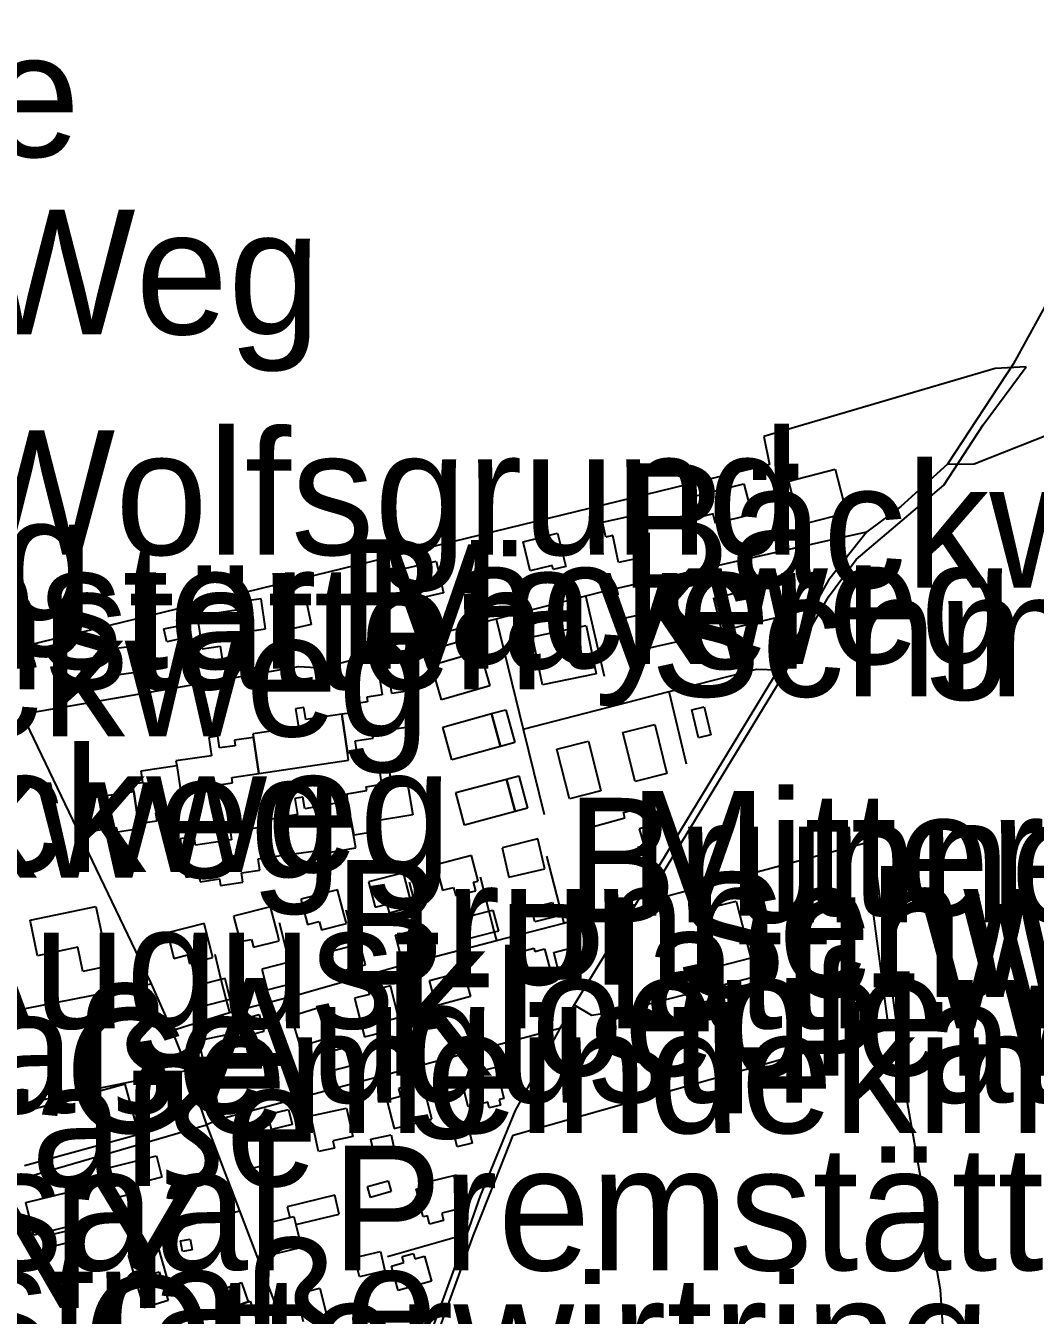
# Model space of a CAD drawing. Extents: x -3657 to 4700, y -7332 to 8131.
# Drawn here: x -2582.2 to -2230.3, y -1825.9 to -1376.3 of the extents above; entities that cross this region are included whole.
import ezdxf

# ---------------------------------------------------------------- set-up
doc = ezdxf.new("R2010")
doc.units = 0
for name, color, linetype in [('OSM_BUILDING_APARTMENTS', 9, 'CONTINUOUS'), ('OSM_BUILDING_GARAGE', 9, 'CONTINUOUS'), ('OSM_BUILDING_HOUSE', 9, 'CONTINUOUS'), ('OSM_BUILDING_HUT', 9, 'CONTINUOUS'), ('OSM_BUILDING_KINDERGARTEN', 9, 'CONTINUOUS'), ('OSM_BUILDING_RESIDENTIAL', 9, 'CONTINUOUS'), ('OSM_BUILDING_YES', 9, 'CONTINUOUS'), ('OSM_HIGHWAY_RESIDENTIAL', 8, 'CONTINUOUS'), ('OSM_HIGHWAY_SERVICE', 8, 'CONTINUOUS'), ('OSM_HIGHWAY_TRACK', 8, 'CONTINUOUS'), ('OSM_HIGHWAY_UNCLASSIFIED', 8, 'CONTINUOUS'), ('OSM_LABELS', 8, 'CONTINUOUS'), ('OSM_LANDUSE_FARMLAND', 3, 'CONTINUOUS'), ('OSM_LEISURE_SWIMMING_POOL', 3, 'CONTINUOUS')]:
    doc.layers.add(name, color=color, linetype=linetype)

msp = doc.modelspace()

# ---------------------------------------------------------------- linework, layer by layer
at = {"layer": 'OSM_BUILDING_APARTMENTS'}
for p, q in [((-2458.925379, -1635.249938), (-2455.777827, -1634.727321)), ((-2458.022828, -1640.765206), (-2458.925379, -1635.249938)), ((-2455.777827, -1634.727321), (-2454.996628, -1639.453106)), ((-2463.498809, -1641.665885), (-2458.022828, -1640.765206)), ((-2454.996628, -1639.453106), (-2449.459971, -1638.541307)), ((-2449.459971, -1638.541307), (-2447.328737, -1651.41768)), ((-2485.675774, -1645.246362), (-2488.459271, -1645.746739)), ((-2488.459271, -1645.746739), (-2487.480876, -1651.262007)), ((-2484.962835, -1649.304976), (-2485.675774, -1645.246362)), ((-2470.112459, -1644.134412), (-2463.27886, -1643.000224)), ((-2470.082122, -1646.658537), (-2470.112459, -1644.134412)), ((-2463.27886, -1643.000224), (-2463.498809, -1641.665885)), ((-2470.082122, -1646.658537), (-2484.962835, -1649.304976)), ((-2467.753692, -1658.467438), (-2470.082122, -1646.658537)), ((-2467.200026, -1662.926355), (-2470.082122, -1646.658537)), ((-2500.586825, -1653.597101), (-2500.639916, -1655.898836)), ((-2487.480876, -1651.262007), (-2500.586825, -1653.597101)), ((-2447.328737, -1651.41768), (-2460.578792, -1653.60822)), ((-2460.578792, -1653.60822), (-2459.987204, -1657.188697)), ((-2523.446392, -1659.034532), (-2528.345954, -1659.757299)), ((-2523.014077, -1661.970079), (-2523.446392, -1659.034532)), ((-2508.967655, -1655.620848), (-2511.121642, -1655.943313)), ((-2511.121642, -1655.943313), (-2510.499716, -1660.113123)), ((-2508.747706, -1657.11086), (-2508.967655, -1655.620848)), ((-2500.639916, -1655.898836), (-2508.747706, -1657.11086)), ((-2500.639916, -1655.898836), (-2499.077517, -1666.440115)), ((-2499.077517, -1666.440115), (-2500.639916, -1655.898836)), ((-2459.987204, -1657.188697), (-2467.753692, -1658.467438)), ((-2528.345954, -1659.757299), (-2526.358825, -1673.12293)), ((-2510.499716, -1660.113123), (-2523.014077, -1661.970079)), ((-2499.077517, -1666.440115), (-2477.590738, -1663.47121)), ((-2477.590738, -1663.47121), (-2477.370789, -1664.738832)), ((-2477.370789, -1664.738832), (-2467.200026, -1662.926355)), ((-2501.201167, -1666.76258), (-2499.077517, -1666.440115)), ((-2500.617163, -1670.69888), (-2501.201167, -1666.76258)), ((-2526.358825, -1673.12293), (-2521.77781, -1672.433521)), ((-2521.77781, -1672.433521), (-2521.43651, -1674.746376)), ((-2507.00328, -1671.644037), (-2500.617163, -1670.69888)), ((-2506.517874, -1674.902048), (-2507.00328, -1671.644037)), ((-2521.43651, -1674.746376), (-2514.716677, -1673.745621)), ((-2514.716677, -1673.745621), (-2514.367792, -1676.069595)), ((-2514.367792, -1676.069595), (-2506.517874, -1674.902048))]:
    msp.add_line(p, q, dxfattribs=at)
at = {"layer": 'OSM_BUILDING_GARAGE'}
for p, q in [((-2373.842891, -1650.628196), (-2364.953903, -1648.159669)), ((-2364.953903, -1648.159669), (-2363.088125, -1654.886962)), ((-2387.161205, -1656.276898), (-2373.342317, -1652.451793)), ((-2373.342317, -1652.451793), (-2373.842891, -1650.628196)), ((-2384.301864, -1666.595787), (-2387.161205, -1656.276898)), ((-2363.088125, -1654.886962), (-2368.321403, -1656.343615)), ((-2368.321403, -1656.343615), (-2366.68316, -1662.259185)), ((-2366.68316, -1662.259185), (-2368.806809, -1662.837399)), ((-2368.806809, -1662.837399), (-2368.397248, -1664.305172)), ((-2377.710967, -1664.772191), (-2384.301864, -1666.595787)), ((-2377.17247, -1666.740341), (-2377.710967, -1664.772191)), ((-2368.397248, -1664.305172), (-2377.17247, -1666.740341)), ((-2429.884476, -1687.389239), (-2420.752785, -1685.065265)), ((-2420.752785, -1685.065265), (-2419.342075, -1684.709441)), ((-2419.342075, -1684.709441), (-2417.430791, -1691.948231)), ((-2405.909994, -1683.875479), (-2398.530313, -1682.040763)), ((-2404.711649, -1688.701339), (-2405.909994, -1683.875479)), ((-2398.530313, -1682.040763), (-2397.331968, -1686.855503)), ((-2427.973192, -1694.628028), (-2429.884476, -1687.389239)), ((-2397.331968, -1686.855503), (-2404.711649, -1688.701339)), ((-2453.358384, -1693.371526), (-2445.675325, -1691.381137)), ((-2451.485022, -1700.632555), (-2453.358384, -1693.371526)), ((-2445.675325, -1691.381137), (-2443.801963, -1698.642165)), ((-2418.894592, -1692.326293), (-2427.973192, -1694.628028)), ((-2417.430791, -1691.948231), (-2418.894592, -1692.326293)), ((-2467.655094, -1696.963122), (-2476.30138, -1699.242618)), ((-2476.30138, -1699.242618), (-2474.39768, -1706.492527)), ((-2465.713472, -1696.462745), (-2467.655094, -1696.963122)), ((-2463.809772, -1703.712654), (-2465.713472, -1696.462745)), ((-2443.801963, -1698.642165), (-2451.485022, -1700.632555)), ((-2398.120752, -1699.42053), (-2390.741071, -1697.519097)), ((-2396.361157, -1706.281257), (-2398.120752, -1699.42053)), ((-2390.741071, -1697.519097), (-2388.973892, -1704.379824)), ((-2490.408478, -1702.767497), (-2499.942146, -1705.224905)), ((-2489.11912, -1702.433912), (-2490.408478, -1702.767497)), ((-2487.253342, -1709.694941), (-2489.11912, -1702.433912)), ((-2465.872746, -1704.24639), (-2463.809772, -1703.712654)), ((-2512.744717, -1708.460677), (-2514.193349, -1708.827621)), ((-2510.901693, -1715.721706), (-2512.744717, -1708.460677)), ((-2499.942146, -1705.224905), (-2498.076368, -1712.474814)), ((-2474.39768, -1706.492527), (-2465.872746, -1704.24639)), ((-2388.973892, -1704.379824), (-2396.361157, -1706.281257)), ((-2514.193349, -1708.827621), (-2521.019364, -1710.551142)), ((-2521.019364, -1710.551142), (-2519.183924, -1717.812171)), ((-2498.076368, -1712.474814), (-2488.580623, -1710.028526)), ((-2488.580623, -1710.028526), (-2487.253342, -1709.694941)), ((-2519.183924, -1717.812171), (-2512.335156, -1716.07753)), ((-2512.335156, -1716.07753), (-2510.901693, -1715.721706)), ((-2508.39882, -1723.105049), (-2500.791606, -1721.11466)), ((-2500.791606, -1721.11466), (-2499.267129, -1726.974633)), ((-2506.874344, -1728.965022), (-2508.39882, -1723.105049)), ((-2499.267129, -1726.974633), (-2506.874344, -1728.965022)), ((-2477.090164, -1734.213422), (-2470.81023, -1732.578857)), ((-2475.421582, -1740.673848), (-2477.090164, -1734.213422)), ((-2470.81023, -1732.578857), (-2469.134064, -1739.039282)), ((-2469.134064, -1739.039282), (-2475.421582, -1740.673848)), ((-2497.818497, -1755.918672), (-2490.636012, -1754.20627)), ((-2496.574645, -1761.133714), (-2497.818497, -1755.918672)), ((-2490.636012, -1754.20627), (-2489.39216, -1759.432432)), ((-2489.39216, -1759.432432), (-2496.574645, -1761.133714)), ((-2433.441589, -1760.477664), (-2428.231064, -1759.210042)), ((-2431.81093, -1767.216077), (-2433.441589, -1760.477664)), ((-2428.231064, -1759.210042), (-2426.59282, -1765.948454)), ((-2461.943995, -1764.50292), (-2454.769094, -1763.024028)), ((-2460.684974, -1770.629761), (-2461.943995, -1764.50292)), ((-2454.769094, -1763.024028), (-2453.502489, -1769.139749)), ((-2426.59282, -1765.948454), (-2431.81093, -1767.216077)), ((-2453.502489, -1769.139749), (-2460.684974, -1770.629761)), ((-2463.089248, -1781.048725), (-2455.899179, -1779.047217)), ((-2455.899179, -1779.047217), (-2454.844939, -1782.838964)), ((-2462.035008, -1784.840472), (-2463.089248, -1781.048725)), ((-2454.844939, -1782.838964), (-2462.035008, -1784.840472)), ((-2546.374218, -1805.022352), (-2540.420416, -1803.265472)), ((-2543.924437, -1813.284135), (-2546.374218, -1805.022352)), ((-2540.420416, -1803.265472), (-2537.97822, -1811.516135)), ((-2467.49582, -1805.756238), (-2458.599247, -1803.665774)), ((-2465.918252, -1812.51689), (-2467.49582, -1805.756238)), ((-2458.599247, -1803.665774), (-2457.014095, -1810.437545)), ((-2537.97822, -1811.516135), (-2543.924437, -1813.284135)), ((-2457.014095, -1810.437545), (-2465.918252, -1812.51689)), ((-2514.200933, -1817.075882), (-2506.957773, -1814.562876)), ((-2506.957773, -1814.562876), (-2504.644512, -1821.256811)), ((-2515.111069, -1817.387227), (-2514.200933, -1817.075882)), ((-2512.797808, -1824.081162), (-2515.111069, -1817.387227)), ((-2504.644512, -1821.256811), (-2512.797808, -1824.081162))]:
    msp.add_line(p, q, dxfattribs=at)
at = {"layer": 'OSM_BUILDING_HOUSE'}
for p, q in [((-2316.246492, -1535.063309), (-2300.030913, -1530.937977)), ((-2300.030913, -1530.937977), (-2296.1325, -1546.260638)), ((-2349.087209, -1540.356187), (-2331.878067, -1535.975107)), ((-2331.878067, -1535.975107), (-2329.155245, -1546.672059)), ((-2313.834633, -1544.548236), (-2316.246492, -1535.063309)), ((-2347.221432, -1547.683933), (-2349.087209, -1540.356187)), ((-2381.108805, -1549.351857), (-2368.897823, -1546.727657)), ((-2368.897823, -1546.727657), (-2365.757855, -1561.360909)), ((-2342.564573, -1546.505267), (-2347.221432, -1547.683933)), ((-2341.715113, -1549.863353), (-2342.564573, -1546.505267)), ((-2329.155245, -1546.672059), (-2341.715113, -1549.863353)), ((-2311.233163, -1543.881066), (-2313.834633, -1544.548236)), ((-2309.746608, -1549.7188), (-2311.233163, -1543.881066)), ((-2296.1325, -1546.260638), (-2309.746608, -1549.7188)), ((-2379.986305, -1554.555779), (-2381.108805, -1549.351857)), ((-2408.860349, -1556.257062), (-2396.823809, -1553.254799)), ((-2396.823809, -1553.254799), (-2393.949298, -1564.785713)), ((-2377.559277, -1554.033163), (-2379.986305, -1554.555779)), ((-2375.534226, -1563.462493), (-2377.559277, -1554.033163)), ((-2406.349893, -1566.342442), (-2408.860349, -1556.257062)), ((-2452.774381, -1566.097813), (-2439.145104, -1562.962116)), ((-2439.145104, -1562.962116), (-2436.58914, -1574.04825)), ((-2398.666833, -1564.429889), (-2406.349893, -1566.342442)), ((-2398.310364, -1565.864303), (-2398.666833, -1564.429889)), ((-2393.949298, -1564.785713), (-2398.310364, -1565.864303)), ((-2365.757855, -1561.360909), (-2375.534226, -1563.462493)), ((-2450.226002, -1577.183947), (-2452.774381, -1566.097813)), ((-2500.162095, -1576.071998), (-2508.391236, -1577.317381)), ((-2508.391236, -1577.317381), (-2507.996844, -1579.919342)), ((-2498.576943, -1586.54656), (-2500.162095, -1576.071998)), ((-2493.389171, -1578.051267), (-2484.621534, -1576.138715)), ((-2491.439965, -1586.98022), (-2493.389171, -1578.051267)), ((-2484.621534, -1576.138715), (-2482.672327, -1585.067667)), ((-2436.58914, -1574.04825), (-2450.226002, -1577.183947)), ((-2507.996844, -1579.919342), (-2522.437658, -1582.098763)), ((-2522.437658, -1582.098763), (-2520.700817, -1593.56296)), ((-2504.18186, -1587.402761), (-2498.576943, -1586.54656)), ((-2482.672327, -1585.067667), (-2491.439965, -1586.98022)), ((-2502.953177, -1595.553349), (-2504.18186, -1587.402761)), ((-2553.46569, -1593.696394), (-2543.211498, -1592.384293)), ((-2552.282514, -1602.914453), (-2553.46569, -1593.696394)), ((-2543.211498, -1592.384293), (-2542.035907, -1601.602353)), ((-2520.700817, -1593.56296), (-2514.390545, -1592.606683)), ((-2514.390545, -1592.606683), (-2513.700359, -1597.176795)), ((-2513.700359, -1597.176795), (-2502.953177, -1595.553349)), ((-2542.035907, -1601.602353), (-2552.282514, -1602.914453)), ((-2408.883103, -1698.931272), (-2405.05295, -1697.88604)), ((-2408.43562, -1700.576957), (-2408.883103, -1698.931272)), ((-2405.05295, -1697.88604), (-2404.726818, -1699.075826)), ((-2404.726818, -1699.075826), (-2401.419993, -1698.175147)), ((-2401.419993, -1698.175147), (-2398.84886, -1707.637835)), ((-2413.07731, -1701.844579), (-2408.43562, -1700.576957)), ((-2410.627529, -1710.851368), (-2413.07731, -1701.844579)), ((-2441.465949, -1709.250161), (-2429.588682, -1706.036628)), ((-2429.588682, -1706.036628), (-2427.214746, -1714.798788)), ((-2398.84886, -1707.637835), (-2410.627529, -1710.851368)), ((-2455.087641, -1711.02928), (-2462.687272, -1712.99743)), ((-2462.687272, -1712.99743), (-2462.414231, -1714.053782)), ((-2452.213131, -1722.137653), (-2455.087641, -1711.02928)), ((-2439.092012, -1718.023441), (-2441.465949, -1709.250161)), ((-2462.414231, -1714.053782), (-2467.609587, -1715.399241)), ((-2467.609587, -1715.399241), (-2464.120735, -1728.887185)), ((-2427.214746, -1714.798788), (-2439.092012, -1718.023441)), ((-2489.725877, -1721.592798), (-2480.503172, -1718.779567)), ((-2486.479727, -1732.256392), (-2489.725877, -1721.592798)), ((-2480.503172, -1718.779567), (-2477.257022, -1729.454279)), ((-2458.098673, -1723.661024), (-2452.213131, -1722.137653)), ((-2457.211291, -1727.096947), (-2458.098673, -1723.661024)), ((-2521.815733, -1730.121449), (-2512.608196, -1728.11994)), ((-2519.699668, -1739.873244), (-2521.815733, -1730.121449)), ((-2512.608196, -1728.11994), (-2510.484547, -1737.871735)), ((-2477.257022, -1729.454279), (-2486.479727, -1732.256392)), ((-2464.120735, -1728.887185), (-2457.211291, -1727.096947)), ((-2510.484547, -1737.871735), (-2519.699668, -1739.873244)), ((-2428.094543, -1741.774677), (-2418.21199, -1739.395106)), ((-2418.21199, -1739.395106), (-2415.580182, -1750.336687)), ((-2430.256115, -1743.809545), (-2427.745658, -1743.209092)), ((-2427.973192, -1753.283352), (-2430.256115, -1743.809545)), ((-2427.745658, -1743.209092), (-2428.094543, -1741.774677)), ((-2443.77921, -1744.810299), (-2452.235884, -1746.900763)), ((-2452.235884, -1746.900763), (-2451.545698, -1749.702876)), ((-2440.624074, -1757.519879), (-2443.77921, -1744.810299)), ((-2451.545698, -1749.702876), (-2456.293571, -1750.881542)), ((-2456.293571, -1750.881542), (-2453.836205, -1760.800129)), ((-2421.116839, -1751.626548), (-2427.973192, -1753.283352)), ((-2420.639018, -1753.616937), (-2421.116839, -1751.626548)), ((-2416.755774, -1752.67178), (-2420.639018, -1753.616937)), ((-2415.580182, -1750.336687), (-2417.22601, -1750.736988)), ((-2417.22601, -1750.736988), (-2416.755774, -1752.67178)), ((-2482.831601, -1756.419049), (-2470.370331, -1753.694774)), ((-2480.10878, -1768.89512), (-2482.831601, -1756.419049)), ((-2470.370331, -1753.694774), (-2468.201175, -1763.6356)), ((-2453.836205, -1760.800129), (-2440.624074, -1757.519879)), ((-2508.89181, -1764.747549), (-2499.638768, -1762.367978)), ((-2499.638768, -1762.367978), (-2496.878024, -1773.098288)), ((-2506.138651, -1775.47786), (-2508.89181, -1764.747549)), ((-2468.201175, -1763.6356), (-2475.110619, -1765.147851)), ((-2475.110619, -1765.147851), (-2474.556954, -1767.683095)), ((-2554.254474, -1774.743973), (-2536.590263, -1770.329535)), ((-2536.590263, -1770.329535), (-2534.724486, -1777.801834)), ((-2474.556954, -1767.683095), (-2480.10878, -1768.89512)), ((-2551.637835, -1785.229655), (-2554.254474, -1774.743973)), ((-2496.878024, -1773.098288), (-2506.138651, -1775.47786)), ((-2534.724486, -1777.801834), (-2543.408694, -1779.970135)), ((-2543.408694, -1779.970135), (-2542.657832, -1782.983517)), ((-2441.526625, -1779.325204), (-2432.08397, -1776.967872)), ((-2441.177739, -1780.715141), (-2441.526625, -1779.325204)), ((-2432.08397, -1776.967872), (-2429.239797, -1788.354232)), ((-2582.142538, -1786.619591), (-2567.459021, -1783.061354)), ((-2567.459021, -1783.061354), (-2564.713446, -1794.414356)), ((-2542.657832, -1782.983517), (-2551.637835, -1785.229655)), ((-2474.519031, -1784.095466), (-2491.106249, -1788.087364)), ((-2472.941464, -1790.667087), (-2474.519031, -1784.095466)), ((-2446.054548, -1781.938285), (-2441.177739, -1780.715141)), ((-2443.62752, -1791.667841), (-2446.054548, -1781.938285)), ((-2579.396963, -1797.972593), (-2582.142538, -1786.619591)), ((-2491.106249, -1788.087364), (-2490.188529, -1791.879111)), ((-2429.239797, -1788.354232), (-2437.203482, -1790.344621)), ((-2498.182551, -1793.802784), (-2490.188529, -1791.879111)), ((-2495.581081, -1804.61093), (-2498.182551, -1793.802784)), ((-2490.188529, -1791.879111), (-2488.747481, -1791.534407)), ((-2490.188529, -1791.879111), (-2488.747481, -1791.534407)), ((-2488.747481, -1791.534407), (-2488.072464, -1794.31428)), ((-2488.747481, -1791.534407), (-2488.072464, -1794.31428)), ((-2488.072464, -1794.31428), (-2472.941464, -1790.667087)), ((-2442.118213, -1791.289778), (-2443.62752, -1791.667841)), ((-2441.405273, -1794.158607), (-2442.118213, -1791.289778)), ((-2436.551218, -1792.946583), (-2441.405273, -1794.158607)), ((-2437.203482, -1790.344621), (-2436.551218, -1792.946583)), ((-2564.713446, -1794.414356), (-2579.396963, -1797.972593)), ((-2488.072464, -1794.31428), (-2486.138426, -1802.342554)), ((-2486.138426, -1802.342554), (-2495.581081, -1804.61093)), ((-2454.76151, -1808.79186), (-2450.430782, -1807.590954)), ((-2451.02237, -1805.467131), (-2447.07845, -1804.377421)), ((-2450.430782, -1807.590954), (-2451.02237, -1805.467131)), ((-2447.07845, -1804.377421), (-2446.555122, -1806.267735)), ((-2446.555122, -1806.267735), (-2443.248297, -1805.355936)), ((-2443.248297, -1805.355936), (-2440.82127, -1814.118097)), ((-2543.924437, -1813.284135), (-2537.97822, -1811.516135)), ((-2537.97822, -1811.516135), (-2535.687712, -1810.804488)), ((-2535.687712, -1810.804488), (-2532.600837, -1820.767553)), ((-2452.395158, -1817.320511), (-2454.76151, -1808.79186)), ((-2540.890653, -1823.325037), (-2543.924437, -1813.284135)), ((-2487.837346, -1818.64373), (-2479.721972, -1816.542146)), ((-2479.721972, -1816.542146), (-2477.241853, -1826.127149)), ((-2440.82127, -1814.118097), (-2452.395158, -1817.320511)), ((-2532.600837, -1820.767553), (-2540.890653, -1823.325037)), ((-2504.644512, -1821.256811), (-2503.969495, -1821.023302)), ((-2503.969495, -1821.023302), (-2500.253109, -1831.775851)), ((-2485.357227, -1828.228733), (-2487.837346, -1818.64373)), ((-2512.797808, -1824.081162), (-2504.644512, -1821.256811)), ((-2511.796659, -1826.98335), (-2512.797808, -1824.081162))]:
    msp.add_line(p, q, dxfattribs=at)
at = {"layer": 'OSM_BUILDING_HUT'}
for p, q in [((-2528.270109, -1800.040819), (-2524.857102, -1799.407008)), ((-2527.579923, -1803.74361), (-2528.270109, -1800.040819)), ((-2524.166916, -1803.109799), (-2527.579923, -1803.74361)), ((-2524.857102, -1799.407008), (-2524.166916, -1803.109799))]:
    msp.add_line(p, q, dxfattribs=at)
at = {"layer": 'OSM_BUILDING_KINDERGARTEN'}
for p, q in [((-2547.534641, -1745.377393), (-2587.390986, -1756.341213)), ((-2542.75643, -1762.75716), (-2547.534641, -1745.377393)), ((-2582.60519, -1773.732099), (-2542.75643, -1762.75716))]:
    msp.add_line(p, q, dxfattribs=at)
at = {"layer": 'OSM_BUILDING_RESIDENTIAL'}
for p, q in [((-2342.314285, -1575.894086), (-2322.928402, -1571.246138)), ((-2322.928402, -1571.246138), (-2320.197996, -1582.632498)), ((-2339.583879, -1587.280446), (-2342.314285, -1575.894086)), ((-2374.821287, -1583.132876), (-2355.041012, -1578.785154)), ((-2355.041012, -1578.785154), (-2352.462295, -1590.549577)), ((-2320.197996, -1582.632498), (-2339.583879, -1587.280446)), ((-2405.568693, -1589.348672), (-2386.865411, -1585.434611)), ((-2386.865411, -1585.434611), (-2383.353806, -1602.213925)), ((-2372.24257, -1594.886179), (-2374.821287, -1583.132876)), ((-2426.274273, -1589.660018), (-2441.367351, -1593.9855)), ((-2424.848394, -1594.619311), (-2426.274273, -1589.660018)), ((-2402.057088, -1606.127986), (-2405.568693, -1589.348672)), ((-2352.462295, -1590.549577), (-2372.24257, -1594.886179)), ((-2441.367351, -1593.9855), (-2439.941472, -1598.955914)), ((-2439.941472, -1598.955914), (-2423.907921, -1594.352444)), ((-2439.941472, -1598.955914), (-2424.848394, -1594.619311)), ((-2423.907921, -1594.352444), (-2420.434237, -1606.461571)), ((-2440.737841, -1599.189423), (-2439.941472, -1598.955914)), ((-2437.264157, -1611.29855), (-2440.737841, -1599.189423)), ((-2455.368267, -1603.892968), (-2458.728183, -1604.382226)), ((-2458.728183, -1604.382226), (-2457.954568, -1609.608388)), ((-2454.594651, -1609.11913), (-2455.368267, -1603.892968)), ((-2383.353806, -1602.213925), (-2402.057088, -1606.127986)), ((-2457.954568, -1609.608388), (-2463.263691, -1610.397872)), ((-2449.095917, -1608.307407), (-2454.594651, -1609.11913)), ((-2447.283231, -1620.549968), (-2449.095917, -1608.307407)), ((-2420.434237, -1606.461571), (-2437.264157, -1611.29855)), ((-2485.235875, -1613.989468), (-2488.117971, -1614.412008)), ((-2484.61395, -1618.181516), (-2485.235875, -1613.989468)), ((-2463.020988, -1612.054676), (-2469.702899, -1613.033191)), ((-2469.702899, -1613.033191), (-2469.278169, -1615.924259)), ((-2463.263691, -1610.397872), (-2463.020988, -1612.054676)), ((-2488.117971, -1614.412008), (-2487.503629, -1618.604057)), ((-2487.503629, -1618.604057), (-2487.162329, -1620.850195)), ((-2472.061666, -1616.335681), (-2484.61395, -1618.181516)), ((-2469.278169, -1615.924259), (-2472.061666, -1616.335681)), ((-2472.061666, -1616.335681), (-2470.066953, -1629.845864)), ((-2470.066953, -1629.845864), (-2472.061666, -1616.335681)), ((-2436.847012, -1620.827956), (-2419.819896, -1616.146649)), ((-2419.819896, -1616.146649), (-2414.814152, -1614.778952)), ((-2416.672345, -1627.633085), (-2419.819896, -1616.146649)), ((-2419.819896, -1616.146649), (-2416.672345, -1627.633085)), ((-2414.814152, -1614.778952), (-2411.659016, -1626.254268)), ((-2487.162329, -1620.850195), (-2503.006268, -1623.229766)), ((-2503.006268, -1623.229766), (-2502.816657, -1624.519627)), ((-2461.397913, -1622.640433), (-2447.283231, -1620.549968)), ((-2461.08695, -1624.742017), (-2461.397913, -1622.640433)), ((-2433.691876, -1632.303272), (-2436.847012, -1620.827956)), ((-2374.062841, -1622.762747), (-2362.959189, -1619.971755)), ((-2369.77762, -1639.786691), (-2374.062841, -1622.762747)), ((-2362.959189, -1619.971755), (-2358.681553, -1636.995698)), ((-2515.194498, -1624.01925), (-2518.402725, -1624.475149)), ((-2518.402725, -1624.475149), (-2517.818721, -1628.567123)), ((-2514.610494, -1628.111223), (-2515.194498, -1624.01925)), ((-2509.164851, -1627.332859), (-2514.610494, -1628.111223)), ((-2502.816657, -1624.519627), (-2509.430307, -1625.453665)), ((-2509.430307, -1625.453665), (-2509.164851, -1627.332859)), ((-2502.816657, -1624.519627), (-2500.93571, -1637.017937)), ((-2500.93571, -1637.017937), (-2502.816657, -1624.519627)), ((-2467.397222, -1625.676054), (-2461.08695, -1624.742017)), ((-2466.851141, -1629.367726), (-2467.397222, -1625.676054)), ((-2416.672345, -1627.633085), (-2433.691876, -1632.303272)), ((-2411.659016, -1626.254268), (-2416.672345, -1627.633085)), ((-2397.074096, -1628.533764), (-2386.091796, -1625.753891)), ((-2386.091796, -1625.753891), (-2381.700393, -1643.100299)), ((-2517.49259, -1630.879977), (-2529.847677, -1632.636857)), ((-2517.818721, -1628.567123), (-2517.49259, -1630.879977)), ((-2470.066953, -1629.845864), (-2466.851141, -1629.367726)), ((-2469.702899, -1632.325511), (-2470.066953, -1629.845864)), ((-2392.682693, -1645.880173), (-2397.074096, -1628.533764)), ((-2541.929724, -1636.050541), (-2529.506376, -1634.260303)), ((-2541.345721, -1640.131395), (-2541.929724, -1636.050541)), ((-2529.847677, -1632.636857), (-2529.506376, -1634.260303)), ((-2529.506376, -1634.260303), (-2528.05016, -1644.379041)), ((-2529.506376, -1634.260303), (-2528.05016, -1644.379041)), ((-2500.93571, -1637.017937), (-2469.702899, -1632.325511)), ((-2544.955924, -1640.654011), (-2541.345721, -1640.131395)), ((-2544.576701, -1643.31157), (-2544.955924, -1640.654011)), ((-2514.087166, -1640.809684), (-2510.128078, -1640.253709)), ((-2513.882386, -1642.232979), (-2514.087166, -1640.809684)), ((-2510.385949, -1638.463471), (-2500.93571, -1637.017937)), ((-2510.128078, -1640.253709), (-2510.385949, -1638.463471)), ((-2432.281166, -1643.700752), (-2414.594202, -1638.986087)), ((-2414.594202, -1638.986087), (-2410.32415, -1637.851899)), ((-2411.583171, -1650.294611), (-2414.594202, -1638.986087)), ((-2414.594202, -1638.986087), (-2411.583171, -1650.294611)), ((-2410.32415, -1637.851899), (-2407.320704, -1649.160423)), ((-2358.681553, -1636.995698), (-2369.77762, -1639.786691)), ((-2561.361114, -1645.735619), (-2544.576701, -1643.31157)), ((-2559.700117, -1657.277653), (-2561.361114, -1645.735619)), ((-2542.961211, -1654.586735), (-2544.576701, -1643.31157)), ((-2544.576701, -1643.31157), (-2542.961211, -1654.586735)), ((-2528.05016, -1644.379041), (-2530.477187, -1644.723745)), ((-2530.477187, -1644.723745), (-2529.764248, -1649.694159)), ((-2528.05016, -1644.379041), (-2513.882386, -1642.232979)), ((-2429.277719, -1654.998157), (-2432.281166, -1643.700752)), ((-2381.700393, -1643.100299), (-2392.682693, -1645.880173)), ((-2529.764248, -1649.694159), (-2536.99224, -1650.728271)), ((-2407.320704, -1649.160423), (-2411.583171, -1650.294611)), ((-2536.56751, -1653.674937), (-2542.961211, -1654.586735)), ((-2542.961211, -1654.586735), (-2542.695755, -1656.354735)), ((-2536.99224, -1650.728271), (-2536.56751, -1653.674937)), ((-2411.583171, -1650.294611), (-2429.277719, -1654.998157)), ((-2550.431905, -1655.943313), (-2559.700117, -1657.277653)), ((-2550.211956, -1657.433326), (-2550.431905, -1655.943313)), ((-2542.695755, -1656.354735), (-2550.211956, -1657.433326))]:
    msp.add_line(p, q, dxfattribs=at)
at = {"layer": 'OSM_BUILDING_YES'}
for p, q in [((-2350.042852, -1614.834549), (-2345.719709, -1613.789317)), ((-2345.719709, -1613.789317), (-2343.360941, -1623.563351)), ((-2347.6765, -1624.608583), (-2350.042852, -1614.834549)), ((-2343.360941, -1623.563351), (-2347.6765, -1624.608583)), ((-2403.680162, -1659.779538), (-2416.17177, -1662.959713)), ((-2416.17177, -1662.959713), (-2413.752327, -1673.200766)), ((-2401.207628, -1670.231862), (-2403.680162, -1659.779538)), ((-2426.865861, -1665.67287), (-2439.304377, -1668.841925)), ((-2424.514678, -1674.546225), (-2426.865861, -1665.67287)), ((-2450.52938, -1671.688515), (-2462.694856, -1674.779734)), ((-2448.231288, -1680.584109), (-2450.52938, -1671.688515)), ((-2439.304377, -1668.841925), (-2436.960779, -1677.71528)), ((-2413.752327, -1673.200766), (-2401.207628, -1670.231862)), ((-2462.694856, -1674.779734), (-2460.404349, -1683.675328)), ((-2436.960779, -1677.71528), (-2433.062366, -1676.725645)), ((-2433.062366, -1676.725645), (-2432.319088, -1679.561116)), ((-2426.09983, -1674.957646), (-2424.514678, -1674.546225)), ((-2425.318631, -1677.904312), (-2426.09983, -1674.957646)), ((-2473.540636, -1677.537368), (-2486.312869, -1680.79538)), ((-2486.312869, -1680.79538), (-2483.946517, -1689.657615)), ((-2471.174284, -1686.410723), (-2473.540636, -1677.537368)), ((-2447.472842, -1683.541894), (-2448.231288, -1680.584109)), ((-2432.319088, -1679.561116), (-2425.318631, -1677.904312)), ((-2345.310148, -1684.264661), (-2334.593304, -1681.529266)), ((-2334.593304, -1681.529266), (-2329.50413, -1701.455397)), ((-2580.709075, -1688.200962), (-2557.743326, -1683.397341)), ((-2557.743326, -1683.397341), (-2553.412599, -1704.157434)), ((-2496.946284, -1683.497416), (-2509.824699, -1686.766547)), ((-2494.595101, -1692.370771), (-2496.946284, -1683.497416)), ((-2460.404349, -1683.675328), (-2456.301155, -1682.630096)), ((-2456.301155, -1682.630096), (-2455.542709, -1685.587881)), ((-2455.542709, -1685.587881), (-2447.472842, -1683.541894)), ((-2340.21339, -1704.190792), (-2345.310148, -1684.264661)), ((-2578.115189, -1700.588077), (-2580.709075, -1688.200962)), ((-2519.980293, -1689.346269), (-2532.820786, -1692.6154)), ((-2516.976846, -1701.210768), (-2519.980293, -1689.346269)), ((-2509.824699, -1686.766547), (-2507.473516, -1695.639902)), ((-2483.946517, -1689.657615), (-2479.934337, -1688.645741)), ((-2479.934337, -1688.645741), (-2479.153137, -1691.592407)), ((-2479.153137, -1691.592407), (-2470.393085, -1689.368508)), ((-2470.393085, -1689.368508), (-2471.174284, -1686.410723)), ((-2532.820786, -1692.6154), (-2530.560617, -1701.510994)), ((-2507.473516, -1695.639902), (-2503.537181, -1694.906016)), ((-2503.537181, -1694.906016), (-2502.824241, -1697.608053)), ((-2493.813901, -1695.317437), (-2494.595101, -1692.370771)), ((-2564.015676, -1697.641411), (-2578.115189, -1700.588077)), ((-2562.27125, -1706.014389), (-2564.015676, -1697.641411)), ((-2502.824241, -1697.608053), (-2493.813901, -1695.317437)), ((-2553.412599, -1704.157434), (-2562.27125, -1706.014389)), ((-2530.560617, -1701.510994), (-2525.827913, -1700.310089)), ((-2525.827913, -1700.310089), (-2525.077051, -1703.267874)), ((-2525.077051, -1703.267874), (-2516.976846, -1701.210768)), ((-2329.50413, -1701.455397), (-2340.21339, -1704.190792)), ((-2346.485739, -1716.878133), (-2339.037798, -1714.965581)), ((-2344.893002, -1723.105049), (-2346.485739, -1716.878133)), ((-2339.037798, -1714.965581), (-2337.445061, -1721.203616)), ((-2337.445061, -1721.203616), (-2344.893002, -1723.105049)), ((-2574.770442, -1798.150505), (-2565.29745, -1795.871009)), ((-2573.799631, -1802.20912), (-2574.770442, -1798.150505)), ((-2565.29745, -1795.871009), (-2564.326639, -1799.929624)), ((-2564.326639, -1799.929624), (-2573.799631, -1802.20912))]:
    msp.add_line(p, q, dxfattribs=at)
at = {"layer": 'OSM_HIGHWAY_RESIDENTIAL'}
for p, q in [((-2380.13041, -1573.303244), (-2299.58343, -1555.122874)), ((-2299.58343, -1555.122874), (-2289.063782, -1552.743302)), ((-2386.948841, -1575.049004), (-2380.13041, -1573.303244)), ((-2418.28025, -1583.099517), (-2386.948841, -1575.049004)), ((-2450.25634, -1591.316822), (-2418.28025, -1583.099517)), ((-2418.28025, -1583.099517), (-2408.845181, -1621.528484)), ((-2461.185548, -1593.56296), (-2450.25634, -1591.316822)), ((-2468.011564, -1597.254631), (-2461.185548, -1593.56296)), ((-2583.621508, -1616.313442), (-2487.124406, -1599.667561)), ((-2487.124406, -1599.667561), (-2478.933188, -1600.223536)), ((-2478.933188, -1600.223536), (-2468.011564, -1597.254631)), ((-2357.915522, -1608.474199), (-2327.479079, -1600.668315)), ((-2327.479079, -1600.668315), (-2319.962878, -1600.868466)), ((-2408.845181, -1621.528484), (-2357.915522, -1608.474199)), ((-2583.621508, -1616.313442), (-2538.433287, -1710.417708)), ((-2408.845181, -1621.528484), (-2401.526175, -1651.339844)), ((-2394.669822, -1689.157238), (-2380.327606, -1684.820636)), ((-2380.327606, -1684.820636), (-2369.633515, -1682.707932)), ((-2418.158899, -1695.206242), (-2394.669822, -1689.157238)), ((-2441.716236, -1701.366441), (-2418.158899, -1695.206242)), ((-2465.000532, -1707.815747), (-2448.216119, -1703.045484)), ((-2448.216119, -1703.045484), (-2441.716236, -1701.366441)), ((-2487.526383, -1714.220575), (-2465.000532, -1707.815747)), ((-2373.440915, -1719.513453), (-2320.13732, -1705.880955)), ((-2538.433287, -1710.417708), (-2531.296309, -1726.663287)), ((-2511.227825, -1720.358534), (-2487.526383, -1714.220575)), ((-2390.97619, -1717.656498), (-2385.029972, -1721.248094)), ((-2531.296309, -1726.663287), (-2511.227825, -1720.358534)), ((-2385.029972, -1721.248094), (-2373.440915, -1719.513453)), ((-2531.296309, -1726.663287), (-2525.744484, -1740.596011)), ((-2396.04261, -1725.951639), (-2403.528473, -1727.875312)), ((-2403.528473, -1727.875312), (-2514.747015, -1757.697791)), ((-2525.744484, -1740.596011), (-2519.191509, -1759.565866)), ((-2514.747015, -1757.697791), (-2519.191509, -1759.565866)), ((-2519.191509, -1759.565866), (-2507.70105, -1789.577376)), ((-2507.70105, -1789.577376), (-2483.521787, -1852.769453))]:
    msp.add_line(p, q, dxfattribs=at)
at = {"layer": 'OSM_HIGHWAY_SERVICE'}
for p, q in [((-2380.40345, -1603.170201), (-2386.948841, -1575.049004)), ((-2351.817616, -1633.804404), (-2357.915522, -1608.474199)), ((-2400.646378, -1665.795184), (-2394.669822, -1689.157238)), ((-2448.534667, -1674.946526), (-2441.716236, -1701.366441)), ((-2423.824492, -1673.067332), (-2420.752785, -1685.065265)), ((-2470.681294, -1684.553768), (-2467.655094, -1696.963122)), ((-2420.752785, -1685.065265), (-2418.894592, -1692.326293)), ((-2493.866992, -1689.034924), (-2490.408478, -1702.767497)), ((-2418.894592, -1692.326293), (-2418.158899, -1695.206242)), ((-2467.655094, -1696.963122), (-2465.872746, -1704.24639)), ((-2516.271491, -1700.032102), (-2514.193349, -1708.827621)), ((-2490.408478, -1702.767497), (-2488.580623, -1710.028526)), ((-2465.872746, -1704.24639), (-2465.000532, -1707.815747)), ((-2698.237888, -1741.396615), (-2538.433287, -1710.417708)), ((-2514.193349, -1708.827621), (-2512.335156, -1716.07753)), ((-2488.580623, -1710.028526), (-2487.526383, -1714.220575)), ((-2512.335156, -1716.07753), (-2511.227825, -1720.358534)), ((-2525.744484, -1740.596011), (-2573.026016, -1750.114297)), ((-2573.026016, -1750.114297), (-2586.458097, -1753.372308)), ((-2581.983265, -1777.790714), (-2519.191509, -1759.565866)), ((-2537.227358, -1797.727964), (-2507.70105, -1789.577376)), ((-2531.121867, -1819.099629), (-2537.227358, -1797.727964)), ((-2456.058453, -1805.456012), (-2428.466182, -1797.572292))]:
    msp.add_line(p, q, dxfattribs=at)
at = {"layer": 'OSM_HIGHWAY_TRACK'}
for p, q in [((-2251.551036, -1529.069902), (-2153.650809, -1490.218395)), ((-2260.879924, -1529.103261), (-2251.551036, -1529.069902)), ((-2275.586194, -1747.901518), (-2286.576079, -1663.960468)), ((-2263.382796, -1817.087001), (-2275.586194, -1747.901518)), ((-2261.858319, -1839.170314), (-2263.382796, -1817.087001))]:
    msp.add_line(p, q, dxfattribs=at)
at = {"layer": 'OSM_HIGHWAY_UNCLASSIFIED'}
for p, q in [((-2186.006121, -1399.37214), (-2238.050695, -1494.310368)), ((-2238.050695, -1494.310368), (-2260.879924, -1529.103261)), ((-2260.879924, -1529.103261), (-2277.133424, -1543.958903)), ((-2277.133424, -1543.958903), (-2289.063782, -1552.743302)), ((-2289.063782, -1552.743302), (-2302.33659, -1569.544855)), ((-2302.33659, -1569.544855), (-2319.962878, -1600.868466)), ((-2319.962878, -1600.868466), (-2369.633515, -1682.707932)), ((-2369.633515, -1682.707932), (-2390.97619, -1717.656498)), ((-2390.97619, -1717.656498), (-2396.04261, -1725.951639)), ((-2396.04261, -1725.951639), (-2411.643847, -1754.506496)), ((-2411.643847, -1754.506496), (-2423.748647, -1784.262259)), ((-2423.748647, -1784.262259), (-2428.466182, -1797.572292)), ((-2428.466182, -1797.572292), (-2455.315175, -1871.116616))]:
    msp.add_line(p, q, dxfattribs=at)
at = {"layer": 'OSM_LANDUSE_FARMLAND'}
for p, q in [((-2244.254784, -1495.822619), (-2324.870024, -1519.4849)), ((-2248.426238, -1515.426285), (-2233.454511, -1495.177689)), ((-2233.454511, -1495.177689), (-2244.254784, -1495.822619)), ((-2324.870024, -1519.4849), (-2322.928402, -1529.247814)), ((-2262.154113, -1536.497723), (-2248.426238, -1515.426285)), ((-2322.928402, -1529.247814), (-2500.579241, -1572.636074)), ((-2292.780168, -1562.42838), (-2262.154113, -1536.497723)), ((-2302.359343, -1575.37147), (-2292.780168, -1562.42838)), ((-2500.579241, -1572.636074), (-2586.791813, -1593.685274)), ((-2317.209718, -1601.346605), (-2302.359343, -1575.37147)), ((-2366.319106, -1681.87397), (-2317.209718, -1601.346605)), ((-2289.928411, -1661.425223), (-2366.319106, -1681.87397)), ((-2281.388307, -1726.029476), (-2289.928411, -1661.425223)), ((-2412.280942, -1763.090745), (-2281.388307, -1726.029476)), ((-2418.591213, -1779.024978), (-2412.280942, -1763.090745)), ((-2426.130168, -1798.061549), (-2418.591213, -1779.024978)), ((-2451.151306, -1866.746655), (-2426.130168, -1798.061549))]:
    msp.add_line(p, q, dxfattribs=at)
at = {"layer": 'OSM_LEISURE_SWIMMING_POOL'}
for p, q in [((-2534.019131, -1586.624396), (-2525.471443, -1584.78968)), ((-2533.063489, -1591.049954), (-2534.019131, -1586.624396)), ((-2525.471443, -1584.78968), (-2524.515801, -1589.204119)), ((-2524.515801, -1589.204119), (-2533.063489, -1591.049954))]:
    msp.add_line(p, q, dxfattribs=at)

# ---------------------------------------------------------------- texts
at = {"layer": 'OSM_LABELS'}
for s, p in [('Hauptstraße', (-2882.756835, -1421.998613)), ('Robert-Stolz-Weg', (-2940.775531, -1483.840356)), ('Am Wolfsgrund', (-2709.066015, -1560.759358)), ('Bäckweg', (-2375.351407, -1572.224569)), ('Schneiderweg', (-2926.433664, -1583.601374)), ('Actual Fenster Mayer', (-2855.069381, -1600.490404)), ('Bäckweg', (-2473.689362, -1598.798069)), ('OASIS Premstätten', (-2907.719628, -1607.640237)), ('Schmiedweg', (-2364.519892, -1610.167031)), ('Bäckweg', (-2676.717706, -1624.026879)), ('Bäckweg', (-2707.415087, -1673.395357)), ('Bäckweg', (-2669.257809, -1671.406273)), ('Mitterstraße', (-2371.994453, -1686.573961)), ('Brunnenweg', (-2393.890265, -1688.921526)), ('Brunnenweg', (-2474.824027, -1710.608884)), ('Schweizer Weg', (-2355.830549, -1715.009568)), ('August-Plattl-Weg', (-2618.335588, -1725.907161)), ('Kloepferweg', (-2457.733377, -1742.40998)), ('August-Plattl-Weg', (-2521.884992, -1751.768647)), ('Hauptstraße', (-2816.699591, -1755.479452)), ('Gemeindekindergarten Oberpremstätten', (-2568.578488, -1762.387993)), ('Hauptstraße', (-2799.788914, -1780.914549)), ('Kultursaal Premstätten', (-2750.038134, -1810.254073)), ('PENNY', (-2720.356706, -1823.46403)), ('Hauptstraße', (-2758.086467, -1844.061801)), ('Otterwirtring', (-2562.119435, -1855.520174))]:
    msp.add_text(s, height=43.418293, dxfattribs=at).set_placement(p)

doc.saveas('drawing.dxf')
